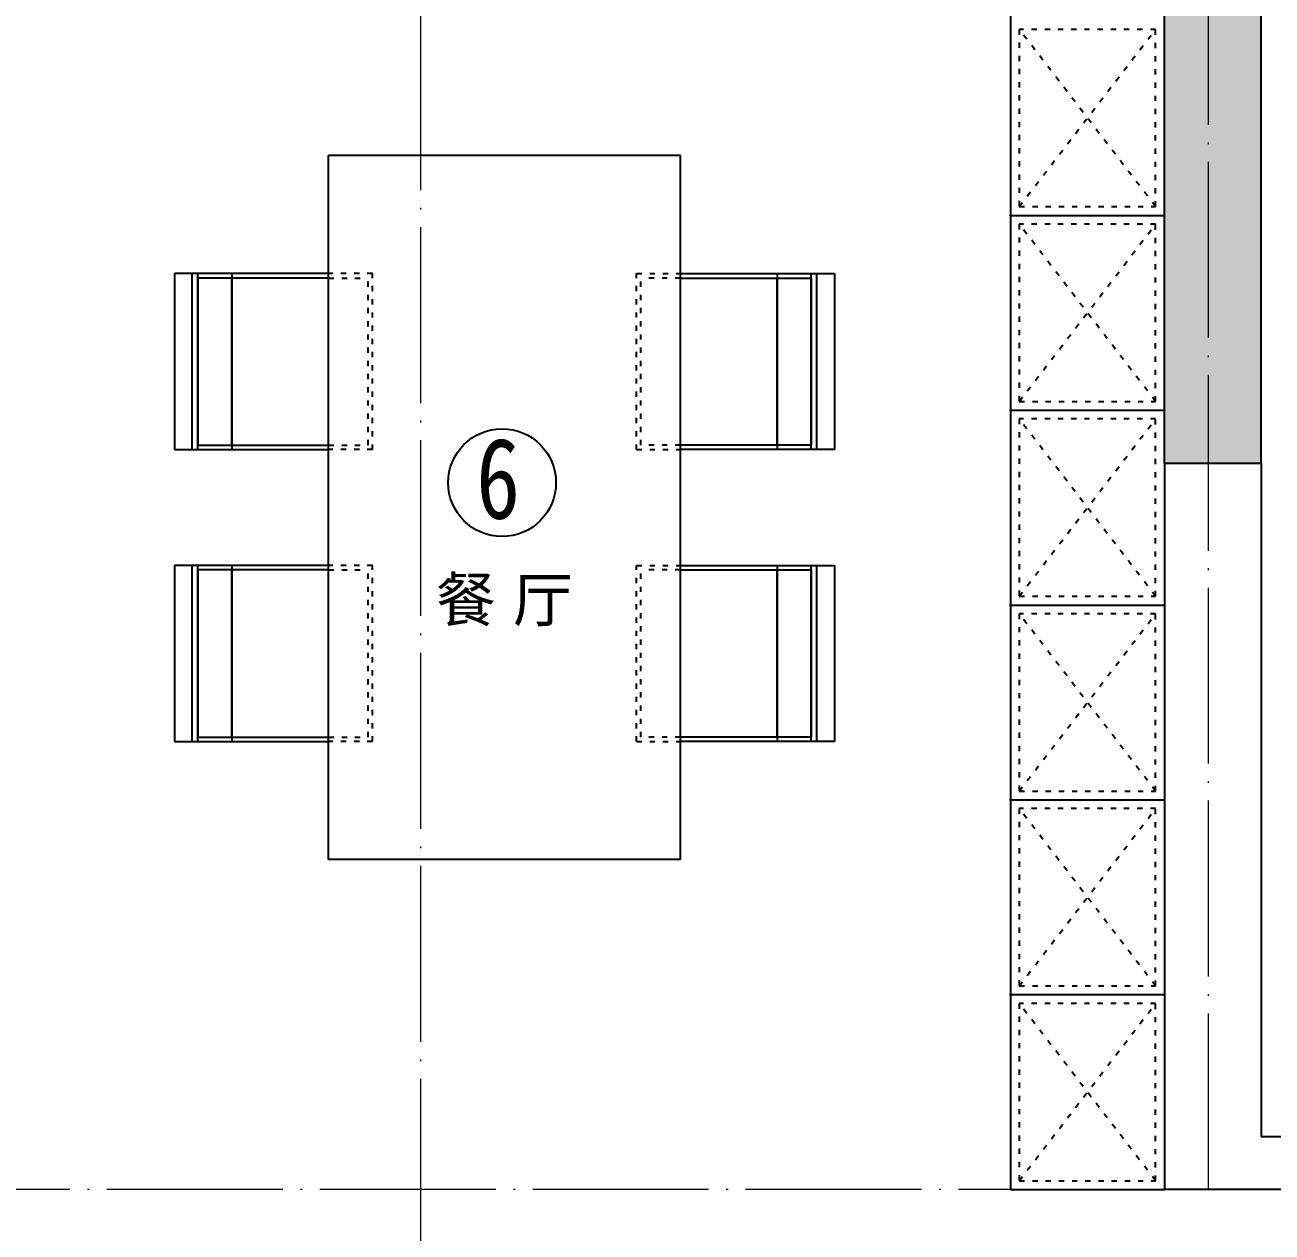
# Model space of a CAD drawing. Header units: inches. Extents: x -50945 to 250244, y -404780 to 18493.
# Drawn here: x 235245 to 238080, y -280275 to -277531 of the extents above; entities that cross this region are included whole.
import ezdxf

# ---------------------------------------------------------------- set-up
doc = ezdxf.new("R2010")
doc.units = ezdxf.units.IN
doc.header["$MEASUREMENT"] = 0
doc.linetypes.add('ACAD_ISO03W100', pattern=[30, 12, -18])
doc.linetypes.add('DOTE', pattern=[2.42, 2, -0.2, 0.02, -0.2])
for name, color, linetype in [('D-ARCHI', 250, 'Continuous'), ('EVH 立面填充', 8, 'Continuous'), ('IBS-182-原建筑非承重墙', 150, 'Continuous'), ('IBS-200-原建筑承重墙柱', 200, 'Continuous'), ('IDS-040-固定高家具', 40, 'Continuous'), ('IFF-51-活动家具', 51, 'Continuous'), ('房间编号', 50, 'Continuous')]:
    doc.layers.add(name, color=color, linetype=linetype)
doc.styles.add('ARI', font='', dxfattribs={"width": 0.8, "height": 200})
doc.styles.add('MtXpl_Arial_Unicode_', font='Arial Unicode.ttf')
doc.styles.get('ARI').set_extended_font_data('SimSun')

msp = doc.modelspace()

# ---------------------------------------------------------------- hatches: boundary and pattern name
at = {"layer": 'EVH 立面填充'}
h = msp.add_hatch(color=256, dxfattribs=at)
h.dxf.hatch_style = 1
h.paths.add_polyline_path([(237835.24, -277078.62), (237835.24, -278528.62), (238055.24, -278528.62), (238055.24, -276838.62), (237625.24, -276838.62), (237625.24, -277078.62)])

# ---------------------------------------------------------------- linework, layer by layer
for p in [(237485.24, -277964.33), (237485.24, -278407.19), (237485.24, -278850.05), (237485.24, -279292.9), (237485.24, -279735.76)]:
    msp.add_point(p)
at = {"layer": 'D-ARCHI', "color": 251, "linetype": 'DOTE', "lineweight": 5, "ltscale": 200}
for p, q in [((236144.94, -287586.95), (236144.94, -272638.38)), ((237935.24, -280178.62), (237935.24, -272638.38)), ((243575.24, -280178.62), (223247.98, -280178.62))]:
    msp.add_line(p, q, dxfattribs=at)
at = {"layer": 'IBS-182-原建筑非承重墙'}
for p, q in [((237835.24, -278528.62), (237835.24, -280178.62)), ((238055.24, -278528.62), (238055.24, -280058.62)), ((238155.24, -280058.62), (238055.24, -280058.62)), ((238155.24, -280178.62), (237835.24, -280178.62))]:
    msp.add_line(p, q, dxfattribs=at)
at = {"layer": 'IBS-200-原建筑承重墙柱', "ltscale": 0.02}
for p, q in [((238055.24, -278528.62), (238055.24, -276838.62)), ((237835.24, -278528.62), (237835.24, -277078.62)), ((238055.24, -278528.62), (237835.24, -278528.62))]:
    msp.add_line(p, q, dxfattribs=at)
at = {"layer": 'IDS-040-固定高家具'}
for p, q in [((237485.24, -277078.62), (237485.24, -280178.62)), ((237485.24, -277964.33), (237835.24, -277964.33)), ((237485.24, -278407.19), (237835.24, -278407.19)), ((237485.24, -278850.05), (237835.24, -278850.05)), ((237485.24, -279292.9), (237835.24, -279292.9)), ((237485.24, -279735.76), (237835.24, -279735.76)), ((237485.24, -280178.62), (237835.24, -280178.62))]:
    msp.add_line(p, q, dxfattribs=at)
at = {"layer": 'IDS-040-固定高家具', "linetype": 'ACAD_ISO03W100'}
for p, q in [((237505.24, -277944.33), (237815.24, -277541.48)), ((237815.24, -277944.33), (237505.24, -277541.48)), ((237505.24, -278387.19), (237815.24, -277984.33)), ((237815.24, -278387.19), (237505.24, -277984.33)), ((237505.24, -278830.05), (237815.24, -278427.19)), ((237815.24, -278830.05), (237505.24, -278427.19)), ((237505.24, -279272.9), (237815.24, -278870.05)), ((237815.24, -279272.9), (237505.24, -278870.05)), ((237505.24, -279715.76), (237815.24, -279312.9)), ((237815.24, -279715.76), (237505.24, -279312.9)), ((237505.24, -280158.62), (237815.24, -279755.76)), ((237815.24, -280158.62), (237505.24, -279755.76))]:
    msp.add_line(p, q, dxfattribs=at)
for points in [[(237505.24, -277944.33), (237815.24, -277944.33), (237815.24, -277541.48), (237505.24, -277541.48)], [(237505.24, -278387.19), (237815.24, -278387.19), (237815.24, -277984.33), (237505.24, -277984.33)], [(237505.24, -278830.05), (237815.24, -278830.05), (237815.24, -278427.19), (237505.24, -278427.19)], [(237505.24, -279272.9), (237815.24, -279272.9), (237815.24, -278870.05), (237505.24, -278870.05)], [(237505.24, -279715.76), (237815.24, -279715.76), (237815.24, -279312.9), (237505.24, -279312.9)], [(237505.24, -280158.62), (237815.24, -280158.62), (237815.24, -279755.76), (237505.24, -279755.76)]]:
    msp.add_lwpolyline(points, close=True, dxfattribs=at)
at = {"layer": 'IFF-51-活动家具'}
for p, q in [((236735.24, -277828.62, 0), (235935.24, -277828.62, 0)), ((235935.24, -279428.62, 0), (235935.24, -277828.62)), ((236735.24, -279428.62), (236735.24, -277828.62)), ((235935.24, -278096.84, 0), (235585.24, -278096.84, 0)), ((235585.24, -278096.84, 0), (235585.24, -278496.84, 0)), ((235625.24, -278096.84, 0), (235585.24, -278096.84, 0)), ((235625.24, -278496.84, 0), (235625.24, -278096.84, 0)), ((235638, -278496.84, 0), (235638, -278096.84, 0)), ((235715.24, -278096.84, 0), (235715.24, -278496.84, 0)), ((236735.24, -278096.84, 0), (237085.24, -278096.84, 0)), ((236955.24, -278096.84, 0), (236955.24, -278496.84, 0)), ((237032.48, -278496.84, 0), (237032.48, -278096.84, 0)), ((237045.24, -278496.84, 0), (237045.24, -278096.84, 0)), ((237045.24, -278096.84, 0), (237085.24, -278096.84, 0)), ((237085.24, -278096.84, 0), (237085.24, -278496.84, 0)), ((235638, -278106.84, 0), (235638, -278486.84, 0)), ((235715.24, -278106.84, 0), (235638, -278106.84, 0)), ((235715.24, -278106.84, 0), (235715.24, -278486.84, 0)), ((235935.24, -278106.84, 0), (235715.24, -278106.84, 0)), ((235715.24, -278486.84, 0), (235715.24, -278106.84, 0)), ((236735.24, -278106.84, 0), (236955.24, -278106.84, 0)), ((236955.24, -278106.84, 0), (236955.24, -278486.84, 0)), ((236955.24, -278486.84, 0), (236955.24, -278106.84, 0)), ((236955.24, -278106.84, 0), (237032.48, -278106.84, 0)), ((237032.48, -278106.84, 0), (237032.48, -278486.84, 0)), ((235585.24, -278496.84, 0), (235935.24, -278496.84, 0)), ((235585.24, -278496.84, 0), (235625.24, -278496.84, 0)), ((235638, -278486.84, 0), (235715.24, -278486.84, 0)), ((235715.24, -278486.84, 0), (235935.24, -278486.84, 0)), ((237085.24, -278496.84, 0), (236735.24, -278496.84, 0)), ((236955.24, -278486.84, 0), (236735.25, -278486.84, 0)), ((237032.48, -278486.84, 0), (236955.24, -278486.84, 0)), ((237085.24, -278496.84, 0), (237045.24, -278496.84, 0)), ((235935.24, -278760.45, 0), (235585.24, -278760.45, 0)), ((235585.24, -278760.45, 0), (235585.24, -279160.45, 0)), ((235625.24, -278760.45, 0), (235585.24, -278760.45, 0)), ((235625.24, -279160.45, 0), (235625.24, -278760.45, 0)), ((235638, -279160.45, 0), (235638, -278760.45, 0)), ((235638, -278770.45, 0), (235638, -279150.45, 0)), ((235715.24, -278770.45, 0), (235638, -278770.45, 0)), ((235715.24, -278760.45, 0), (235715.24, -279160.45, 0)), ((235715.24, -278770.45, 0), (235715.24, -279150.45, 0)), ((235935.24, -278770.45, 0), (235715.24, -278770.45, 0)), ((235715.24, -279150.45, 0), (235715.24, -278770.45, 0)), ((236735.24, -278760.45, 0), (237085.24, -278760.45, 0)), ((236735.24, -278770.45, 0), (236955.24, -278770.45, 0)), ((236955.24, -278760.45, 0), (236955.24, -279160.45, 0)), ((236955.24, -278770.45, 0), (236955.24, -279150.45, 0)), ((236955.24, -279150.45, 0), (236955.24, -278770.45, 0)), ((236955.24, -278770.45, 0), (237032.48, -278770.45, 0)), ((237032.48, -279160.45, 0), (237032.48, -278760.45, 0)), ((237032.48, -278770.45, 0), (237032.48, -279150.45, 0)), ((237045.24, -279160.45, 0), (237045.24, -278760.45, 0)), ((237045.24, -278760.45, 0), (237085.24, -278760.45, 0)), ((237085.24, -278760.45, 0), (237085.24, -279160.45, 0)), ((235638, -279150.45, 0), (235715.24, -279150.45, 0)), ((235715.24, -279150.45, 0), (235935.24, -279150.45, 0)), ((236955.24, -279150.45, 0), (236735.25, -279150.45, 0)), ((237032.48, -279150.45, 0), (236955.24, -279150.45, 0)), ((235585.24, -279160.45, 0), (235935.24, -279160.45, 0)), ((235585.24, -279160.45, 0), (235625.24, -279160.45, 0)), ((237085.24, -279160.45, 0), (236735.24, -279160.45, 0)), ((237085.24, -279160.45, 0), (237045.24, -279160.45, 0)), ((236735.24, -279428.62, 0), (235935.24, -279428.62, 0))]:
    msp.add_line(p, q, dxfattribs=at)
at = {"layer": 'IFF-51-活动家具', "linetype": 'ACAD_ISO03W100'}
for p, q in [((236035.24, -278096.84, 0), (235935.24, -278096.84, 0)), ((236035.24, -278496.84, 0), (236035.24, -278096.84, 0)), ((236635.24, -278496.84, 0), (236635.24, -278096.84, 0)), ((236635.24, -278096.84, 0), (236735.24, -278096.84, 0)), ((235935.24, -278106.84, 0), (236025.24, -278106.84, 0)), ((236025.24, -278486.84, 0), (236025.24, -278106.84, 0)), ((236645.24, -278486.84, 0), (236645.24, -278106.84, 0)), ((236735.25, -278106.84, 0), (236645.24, -278106.84, 0)), ((235935.24, -278486.84, 0), (236025.24, -278486.84, 0)), ((236035.24, -278496.84, 0), (235935.24, -278496.84, 0)), ((236635.24, -278496.84, 0), (236735.24, -278496.84, 0)), ((236735.25, -278486.84, 0), (236645.24, -278486.84, 0)), ((236035.24, -278760.45, 0), (235935.24, -278760.45, 0)), ((235935.24, -278770.45, 0), (236025.24, -278770.45, 0)), ((236025.24, -279150.45, 0), (236025.24, -278770.45, 0)), ((236035.24, -279160.45, 0), (236035.24, -278760.45, 0)), ((236635.24, -279160.45, 0), (236635.24, -278760.45, 0)), ((236635.24, -278760.45, 0), (236735.24, -278760.45, 0)), ((236645.24, -279150.45, 0), (236645.24, -278770.45, 0)), ((236735.25, -278770.45, 0), (236645.24, -278770.45, 0)), ((235935.24, -279150.45, 0), (236025.24, -279150.45, 0)), ((236735.25, -279150.45, 0), (236645.24, -279150.45, 0)), ((236035.24, -279160.45, 0), (235935.24, -279160.45, 0)), ((236635.24, -279160.45, 0), (236735.24, -279160.45, 0))]:
    msp.add_line(p, q, dxfattribs=at)
at = {"layer": '房间编号'}
msp.add_circle((236329.64, -278571.93), 122.5, dxfattribs=at)

# ---------------------------------------------------------------- texts
at = {"layer": '房间编号', "color": 8, "style": 'MtXpl_Arial_Unicode_'}
msp.add_text('餐 厅', height=100, dxfattribs=at).set_placement((236179.04, -278887.69))
at = {"layer": '房间编号', "insert": (236370.57, -278470.05), "char_height": 183.75, "width": 2606.4647, "attachment_point": 3, "style": 'ARI'}
msp.add_mtext('6', dxfattribs=at)

doc.saveas('drawing.dxf')
